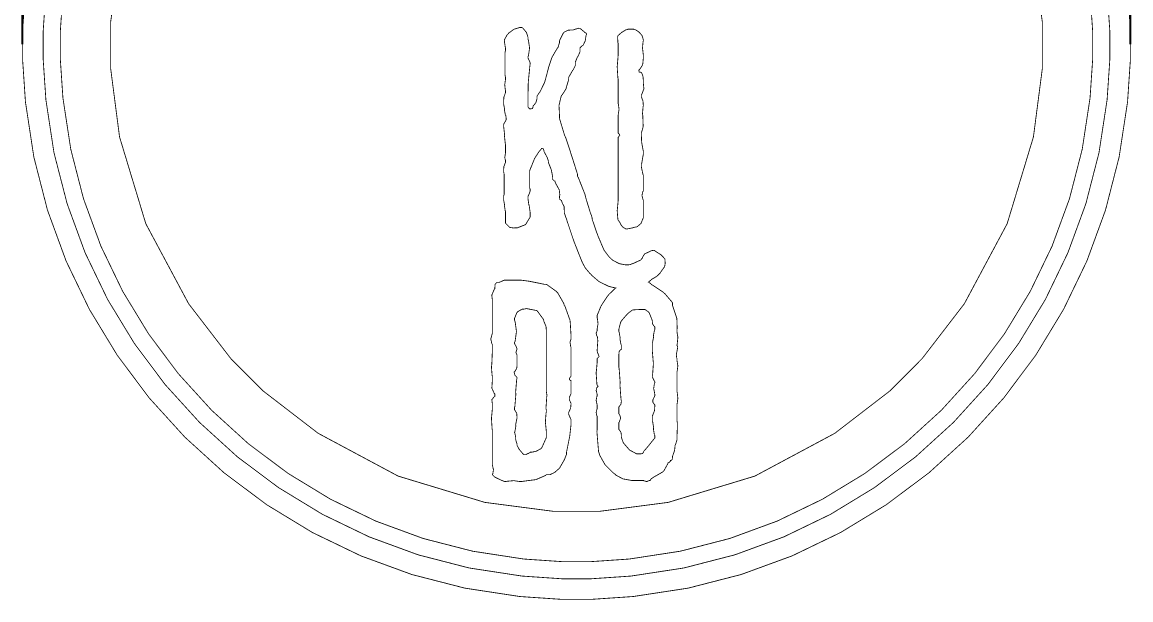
# Model space of a CAD drawing. Header units: millimetres. Extents: x -39 to 126, y -75 to 30.
# Drawn here: x 81.26 to 126.32, y -21.27 to 2.2 of the extents above; entities that cross this region are included whole.
import ezdxf

# ---------------------------------------------------------------- set-up
doc = ezdxf.new("R2010")
doc.units = ezdxf.units.MM
doc.styles.get("Standard").update_dxf_attribs({"font": 'arial.ttf'})
doc.dimstyles.new('ISO-25', dxfattribs={"dimtxt": 2.5, "dimasz": 2.5, "dimexe": 1.25, "dimexo": 0.625, "dimtad": 1, "dimtxsty": 'Standard', "dimcen": 2.5, "dimadec": 0, "dimazin": 0, "dimtfac": 1, "dimtmove": 0, "dimatfit": 3, "dimfxl": 1, "dimarcsym": 0})

# ---------------------------------------------------------------- blocks, each defined once
blk = doc.blocks.new('*D3')
at = {"color": 0, "lineweight": -2, "transparency": 16777216}
for p, q in [((81.28, 1.308), (81.28, 27.137)), ((126.298, 1.308), (126.298, 27.137)), ((83.78, 25.887), (123.798, 25.887))]:
    blk.add_line(p, q, dxfattribs=at)
at = {"color": 0, "transparency": 16777216}
for points in [[(83.78, 26.304), (83.78, 25.471), (81.28, 25.887)], [(123.798, 26.304), (123.798, 25.471), (126.298, 25.887)]]:
    blk.add_solid(points, dxfattribs=at)
at = {"layer": 'Defpoints', "color": 0, "transparency": 16777216}
for p in [(126.298, 25.887), (81.28, 0.683), (126.298, 0.683)]:
    blk.add_point(p, dxfattribs=at)
at = {"color": 0, "transparency": 16777216, "insert": (103.789, 28.015), "char_height": 2.5, "attachment_point": 5}
blk.add_mtext('45,02', dxfattribs=at)

msp = doc.modelspace()

# ---------------------------------------------------------------- linework, layer by layer
at = {"color": 0}
for points in [[(122.357, 4.98, 0.0334, 0.0334, 0), (122.721, 2.188, 0.0334, 0.0334, 0), (122.721, 1.258, 0.0334, 0.0334, 0), (122.721, 0.328, 0.0334, 0.0334, 0), (122.357, -2.464, 0.0334, 0.0334, 0), (121.289, -5.991, 0.0334, 0.0334, 0), (119.55, -9.24, 0.0334, 0.0334, 0), (117.833, -11.471, 0.0334, 0.0334, 0), (117.176, -12.129, 0.0334, 0.0334, 0), (116.518, -12.787, 0.0334, 0.0334, 0), (114.286, -14.504, 0.0334, 0.0334, 0), (111.038, -16.242, 0.0334, 0.0334, 0), (107.511, -17.311, 0.0334, 0.0334, 0), (104.719, -17.675, 0.0334, 0.0334, 0), (103.789, -17.675, 0.0334, 0.0334, 0), (102.859, -17.675, 0.0334, 0.0334, 0), (100.067, -17.311, 0.0334, 0.0334, 0), (96.54, -16.242, 0.0334, 0.0334, 0), (93.291, -14.504, 0.0334, 0.0334, 0), (91.059, -12.787, 0.0334, 0.0334, 0), (90.402, -12.129, 0.0334, 0.0334, 0), (89.744, -11.471, 0.0334, 0.0334, 0), (88.027, -9.24, 0.0334, 0.0334, 0), (86.288, -5.991, 0.0334, 0.0334, 0), (85.22, -2.464, 0.0334, 0.0334, 0), (84.857, 0.328, 0.0334, 0.0334, 0), (84.857, 1.258, 0.0334, 0.0334, 0), (84.857, 1.258, 0.0334, 0.0334, 0), (84.857, 2.188, 0.0334, 0.0334, 0), (85.22, 4.98, 0.0334, 0.0334, 0)], [(81.396, 3.559, 0.0334, 0.0334, 0), (81.28, 1.834, 0.0334, 0.0334, 0), (81.28, 1.258, 0.0334, 0.0334, 0), (81.28, 0.683, 0.0334, 0.0334, 0), (81.396, -1.043, 0.0334, 0.0334, 0), (81.737, -3.278, 0.0334, 0.0334, 0), (82.291, -5.436, 0.0334, 0.0334, 0), (83.048, -7.504, 0.0334, 0.0334, 0), (83.996, -9.471, 0.0334, 0.0334, 0), (85.123, -11.327, 0.0334, 0.0334, 0), (86.419, -13.06, 0.0334, 0.0334, 0), (87.872, -14.658, 0.0334, 0.0334, 0), (89.471, -16.112, 0.0334, 0.0334, 0), (91.203, -17.407, 0.0334, 0.0334, 0), (93.059, -18.535, 0.0334, 0.0334, 0), (95.027, -19.483, 0.0334, 0.0334, 0), (97.095, -20.24, 0.0334, 0.0334, 0), (99.252, -20.794, 0.0334, 0.0334, 0), (101.488, -21.135, 0.0334, 0.0334, 0), (103.214, -21.252, 0.0334, 0.0334, 0), (103.789, -21.252, 0.0334, 0.0334, 0), (104.364, -21.252, 0.0334, 0.0334, 0), (106.09, -21.135, 0.0334, 0.0334, 0), (108.326, -20.794, 0.0334, 0.0334, 0), (110.482, -20.24, 0.0334, 0.0334, 0), (112.551, -19.483, 0.0334, 0.0334, 0), (114.519, -18.535, 0.0334, 0.0334, 0), (116.374, -17.407, 0.0334, 0.0334, 0), (118.107, -16.112, 0.0334, 0.0334, 0), (119.706, -14.658, 0.0334, 0.0334, 0), (121.158, -13.06, 0.0334, 0.0334, 0), (122.454, -11.327, 0.0334, 0.0334, 0), (123.581, -9.471, 0.0334, 0.0334, 0), (124.529, -7.504, 0.0334, 0.0334, 0), (125.286, -5.436, 0.0334, 0.0334, 0), (125.84, -3.278, 0.0334, 0.0334, 0), (126.182, -1.043, 0.0334, 0.0334, 0), (126.298, 0.683, 0.0334, 0.0334, 0), (126.298, 1.258, 0.0334, 0.0334, 0), (126.298, 1.258, 0.0334, 0.0334, 0), (126.298, 1.834, 0.0334, 0.0334, 0), (126.182, 3.559, 0.0334, 0.0334, 0)], [(125.351, 3.471, 0.0334, 0.0334, 0), (125.464, 1.811, 0.0334, 0.0334, 0), (125.464, 1.258, 0.0334, 0.0334, 0), (125.464, 0.705, 0.0334, 0.0334, 0), (125.351, -0.955, 0.0334, 0.0334, 0), (125.022, -3.104, 0.0334, 0.0334, 0), (124.487, -5.18, 0.0334, 0.0334, 0), (123.757, -7.171, 0.0334, 0.0334, 0), (122.844, -9.065, 0.0334, 0.0334, 0), (121.757, -10.852, 0.0334, 0.0334, 0), (120.508, -12.521, 0.0334, 0.0334, 0), (119.108, -14.061, 0.0334, 0.0334, 0), (117.568, -15.461, 0.0334, 0.0334, 0), (115.898, -16.709, 0.0334, 0.0334, 0), (114.111, -17.796, 0.0334, 0.0334, 0), (112.218, -18.71, 0.0334, 0.0334, 0), (110.227, -19.44, 0.0334, 0.0334, 0), (108.152, -19.975, 0.0334, 0.0334, 0), (106.002, -20.304, 0.0334, 0.0334, 0), (104.342, -20.417, 0.0334, 0.0334, 0), (103.789, -20.417, 0.0334, 0.0334, 0), (103.789, -20.417, 0.0334, 0.0334, 0), (103.235, -20.417, 0.0334, 0.0334, 0), (101.576, -20.304, 0.0334, 0.0334, 0), (99.426, -19.975, 0.0334, 0.0334, 0), (97.351, -19.44, 0.0334, 0.0334, 0), (95.36, -18.71, 0.0334, 0.0334, 0), (93.466, -17.796, 0.0334, 0.0334, 0), (91.679, -16.709, 0.0334, 0.0334, 0), (90.01, -15.461, 0.0334, 0.0334, 0), (88.47, -14.061, 0.0334, 0.0334, 0), (87.07, -12.521, 0.0334, 0.0334, 0), (85.821, -10.852, 0.0334, 0.0334, 0), (84.734, -9.065, 0.0334, 0.0334, 0), (83.821, -7.171, 0.0334, 0.0334, 0), (83.091, -5.18, 0.0334, 0.0334, 0), (82.555, -3.104, 0.0334, 0.0334, 0), (82.227, -0.955, 0.0334, 0.0334, 0), (82.115, 0.705, 0.0334, 0.0334, 0), (82.115, 1.258, 0.0334, 0.0334, 0), (82.115, 1.811, 0.0334, 0.0334, 0), (82.227, 3.471, 0.0334, 0.0334, 0)], [(82.919, 3.4, 0.0334, 0.0334, 0), (82.811, 1.793, 0.0334, 0.0334, 0), (82.811, 1.258, 0.0334, 0.0334, 0), (82.811, 1.258, 0.0334, 0.0334, 0), (82.811, 0.723, 0.0334, 0.0334, 0), (82.919, -0.883, 0.0334, 0.0334, 0), (83.238, -2.965, 0.0334, 0.0334, 0), (83.755, -4.974, 0.0334, 0.0334, 0), (84.462, -6.9, 0.0334, 0.0334, 0), (85.346, -8.733, 0.0334, 0.0334, 0), (86.398, -10.463, 0.0334, 0.0334, 0), (87.607, -12.079, 0.0334, 0.0334, 0), (88.962, -13.569, 0.0334, 0.0334, 0), (90.452, -14.924, 0.0334, 0.0334, 0), (92.068, -16.133, 0.0334, 0.0334, 0), (93.797, -17.184, 0.0334, 0.0334, 0), (95.631, -18.069, 0.0334, 0.0334, 0), (97.557, -18.776, 0.0334, 0.0334, 0), (99.566, -19.293, 0.0334, 0.0334, 0), (101.647, -19.612, 0.0334, 0.0334, 0), (103.254, -19.721, 0.0334, 0.0334, 0), (103.789, -19.721, 0.0334, 0.0334, 0), (104.324, -19.721, 0.0334, 0.0334, 0), (105.931, -19.612, 0.0334, 0.0334, 0), (108.011, -19.293, 0.0334, 0.0334, 0), (110.02, -18.776, 0.0334, 0.0334, 0), (111.947, -18.069, 0.0334, 0.0334, 0), (113.78, -17.184, 0.0334, 0.0334, 0), (115.51, -16.133, 0.0334, 0.0334, 0), (117.125, -14.924, 0.0334, 0.0334, 0), (118.615, -13.569, 0.0334, 0.0334, 0), (119.97, -12.079, 0.0334, 0.0334, 0), (121.179, -10.463, 0.0334, 0.0334, 0), (122.231, -8.733, 0.0334, 0.0334, 0), (123.115, -6.9, 0.0334, 0.0334, 0), (123.822, -4.974, 0.0334, 0.0334, 0), (124.34, -2.965, 0.0334, 0.0334, 0), (124.658, -0.883, 0.0334, 0.0334, 0), (124.767, 0.723, 0.0334, 0.0334, 0), (124.767, 1.258, 0.0334, 0.0334, 0), (124.767, 1.793, 0.0334, 0.0334, 0), (124.658, 3.4, 0.0334, 0.0334, 0)]]:
    msp.add_lwpolyline(points, format="xyseb", dxfattribs=at)
for points in [[(107.87, -10.292, 0.0334, 0.0334, 0), (107.87, -10.363, 0.0334, 0.0334, 0), (107.898, -10.549, 0.0334, 0.0334, 0), (107.904, -10.574, 0.0334, 0.0334, 0), (107.909, -10.598, 0.0334, 0.0334, 0), (107.881, -10.888, 0.0334, 0.0334, 0), (107.87, -10.922, 0.0334, 0.0334, 0), (107.875, -10.928, 0.0334, 0.0334, 0), (107.899, -11.008, 0.0334, 0.0334, 0), (107.898, -11.018, 0.0334, 0.0334, 0), (107.896, -11.042, 0.0334, 0.0334, 0), (107.851, -11.285, 0.0334, 0.0334, 0), (107.848, -11.31, 0.0334, 0.0334, 0), (107.845, -11.324, 0.0334, 0.0334, 0), (107.864, -11.45, 0.0334, 0.0334, 0), (107.87, -11.462, 0.0334, 0.0334, 0), (107.87, -11.529, 0.0334, 0.0334, 0), (107.898, -11.709, 0.0334, 0.0334, 0), (107.904, -11.732, 0.0334, 0.0334, 0), (107.909, -11.754, 0.0334, 0.0334, 0), (107.881, -11.979, 0.0334, 0.0334, 0), (107.87, -12.001, 0.0334, 0.0334, 0), (107.87, -12.811, 0.0334, 0.0334, 0), (107.881, -12.833, 0.0334, 0.0334, 0), (107.909, -13.096, 0.0334, 0.0334, 0), (107.904, -13.126, 0.0334, 0.0334, 0), (107.898, -13.156, 0.0334, 0.0334, 0), (107.87, -13.369, 0.0334, 0.0334, 0), (107.87, -13.441, 0.0334, 0.0334, 0), (107.87, -14.003, 0.0334, 0.0334, 0), (107.874, -14.003, 0.0334, 0.0334, 0), (107.888, -14.096, 0.0334, 0.0334, 0), (107.885, -14.313, 0.0334, 0.0334, 0), (107.876, -14.551, 0.0334, 0.0334, 0), (107.87, -14.671, 0.0334, 0.0334, 0), (107.87, -14.711, 0.0334, 0.0334, 0), (107.87, -14.781, 0.0334, 0.0334, 0), (107.81, -14.969, 0.0334, 0.0334, 0), (107.791, -14.992, 0.0334, 0.0334, 0), (107.791, -15.037, 0.0334, 0.0334, 0), (107.781, -15.151, 0.0334, 0.0334, 0), (107.78, -15.172, 0.0334, 0.0334, 0), (107.777, -15.192, 0.0334, 0.0334, 0), (107.703, -15.408, 0.0334, 0.0334, 0), (107.69, -15.43, 0.0334, 0.0334, 0), (107.69, -15.463, 0.0334, 0.0334, 0), (107.681, -15.551, 0.0334, 0.0334, 0), (107.679, -15.56, 0.0334, 0.0334, 0), (107.677, -15.568, 0.0334, 0.0334, 0), (107.627, -15.61, 0.0334, 0.0334, 0), (107.611, -15.61, 0.0334, 0.0334, 0), (107.611, -15.633, 0.0334, 0.0334, 0), (107.535, -15.7, 0.0334, 0.0334, 0), (107.51, -15.7, 0.0334, 0.0334, 0), (107.501, -15.738, 0.0334, 0.0334, 0), (107.337, -16.033, 0.0334, 0.0334, 0), (107.314, -16.055, 0.0334, 0.0334, 0), (107.29, -16.075, 0.0334, 0.0334, 0), (107.004, -16.24, 0.0334, 0.0334, 0), (106.971, -16.251, 0.0334, 0.0334, 0), (106.957, -16.263, 0.0334, 0.0334, 0), (106.849, -16.338, 0.0334, 0.0334, 0), (106.841, -16.341, 0.0334, 0.0334, 0), (106.832, -16.345, 0.0334, 0.0334, 0), (106.791, -16.401, 0.0334, 0.0334, 0), (106.791, -16.42, 0.0334, 0.0334, 0), (106.757, -16.42, 0.0334, 0.0334, 0), (106.667, -16.452, 0.0334, 0.0334, 0), (106.656, -16.459, 0.0334, 0.0334, 0), (106.644, -16.466, 0.0334, 0.0334, 0), (106.532, -16.433, 0.0334, 0.0334, 0), (106.521, -16.42, 0.0334, 0.0334, 0), (106.15, -16.42, 0.0334, 0.0334, 0), (106.03, -16.42, 0.0334, 0.0334, 0), (105.674, -16.355, 0.0334, 0.0334, 0), (105.393, -16.204, 0.0334, 0.0334, 0), (105.351, -16.161, 0.0334, 0.0334, 0), (105.271, -16.103, 0.0334, 0.0334, 0), (104.949, -15.777, 0.0334, 0.0334, 0), (104.737, -15.405, 0.0334, 0.0334, 0), (104.711, -15.324, 0.0334, 0.0334, 0), (104.685, -15.242, 0.0334, 0.0334, 0), (104.618, -14.432, 0.0334, 0.0334, 0), (104.632, -14.351, 0.0334, 0.0334, 0), (104.632, -13.812, 0.0334, 0.0334, 0), (104.618, -13.8, 0.0334, 0.0334, 0), (104.586, -13.65, 0.0334, 0.0334, 0), (104.593, -13.632, 0.0334, 0.0334, 0), (104.599, -13.613, 0.0334, 0.0334, 0), (104.632, -13.484, 0.0334, 0.0334, 0), (104.632, -13.441, 0.0334, 0.0334, 0), (104.632, -13.377, 0.0334, 0.0334, 0), (104.599, -13.207, 0.0334, 0.0334, 0), (104.593, -13.187, 0.0334, 0.0334, 0), (104.586, -13.167, 0.0334, 0.0334, 0), (104.618, -13.004, 0.0334, 0.0334, 0), (104.632, -12.991, 0.0334, 0.0334, 0), (104.632, -12.938, 0.0334, 0.0334, 0), (104.599, -12.795, 0.0334, 0.0334, 0), (104.593, -12.783, 0.0334, 0.0334, 0), (104.586, -12.771, 0.0334, 0.0334, 0), (104.618, -12.644, 0.0334, 0.0334, 0), (104.632, -12.631, 0.0334, 0.0334, 0), (104.64, -12.631, 0.0334, 0.0334, 0), (104.666, -12.6, 0.0334, 0.0334, 0), (104.638, -12.558, 0.0334, 0.0334, 0), (104.632, -12.553, 0.0334, 0.0334, 0), (104.618, -12.504, 0.0334, 0.0334, 0), (104.586, -12.04, 0.0334, 0.0334, 0), (104.593, -11.996, 0.0334, 0.0334, 0), (104.599, -11.952, 0.0334, 0.0334, 0), (104.632, -11.584, 0.0334, 0.0334, 0), (104.632, -11.462, 0.0334, 0.0334, 0), (104.711, -11.383, 0.0334, 0.0334, 0), (104.7, -11.367, 0.0334, 0.0334, 0), (104.634, -11.193, 0.0334, 0.0334, 0), (104.632, -11.175, 0.0334, 0.0334, 0), (104.628, -11.14, 0.0334, 0.0334, 0), (104.651, -10.8, 0.0334, 0.0334, 0), (104.655, -10.765, 0.0334, 0.0334, 0), (104.656, -10.748, 0.0334, 0.0334, 0), (104.638, -10.579, 0.0334, 0.0334, 0), (104.632, -10.562, 0.0334, 0.0334, 0), (104.61, -10.543, 0.0334, 0.0334, 0), (104.588, -10.433, 0.0334, 0.0334, 0), (104.632, -10.327, 0.0334, 0.0334, 0), (104.632, -10.292, 0.0334, 0.0334, 0), (104.632, -10.24, 0.0334, 0.0334, 0), (104.655, -10.104, 0.0334, 0.0334, 0), (104.66, -10.084, 0.0334, 0.0334, 0), (104.664, -10.064, 0.0334, 0.0334, 0), (104.641, -9.854, 0.0334, 0.0334, 0), (104.632, -9.832, 0.0334, 0.0334, 0), (104.632, -9.706, 0.0334, 0.0334, 0), (104.786, -9.331, 0.0334, 0.0334, 0), (105.038, -8.949, 0.0334, 0.0334, 0), (105.087, -8.887, 0.0334, 0.0334, 0), (105.109, -8.86, 0.0334, 0.0334, 0), (105.357, -8.621, 0.0334, 0.0334, 0), (105.385, -8.6, 0.0334, 0.0334, 0), (105.366, -8.597, 0.0334, 0.0334, 0), (105.183, -8.555, 0.0334, 0.0334, 0), (105.166, -8.55, 0.0334, 0.0334, 0), (105.081, -8.525, 0.0334, 0.0334, 0), (104.71, -8.345, 0.0334, 0.0334, 0), (104.406, -8.085, 0.0334, 0.0334, 0), (104.356, -8.022, 0.0334, 0.0334, 0), (104.335, -8.009, 0.0334, 0.0334, 0), (104.169, -7.817, 0.0334, 0.0334, 0), (104.155, -7.797, 0.0334, 0.0334, 0), (104.145, -7.783, 0.0334, 0.0334, 0), (104.042, -7.596, 0.0334, 0.0334, 0), (104.031, -7.572, 0.0334, 0.0334, 0), (103.998, -7.501, 0.0334, 0.0334, 0), (103.709, -6.768, 0.0334, 0.0334, 0), (103.682, -6.696, 0.0334, 0.0334, 0), (103.655, -6.621, 0.0334, 0.0334, 0), (103.401, -5.861, 0.0334, 0.0334, 0), (103.379, -5.784, 0.0334, 0.0334, 0), (103.368, -5.763, 0.0334, 0.0334, 0), (103.302, -5.576, 0.0334, 0.0334, 0), (103.3, -5.56, 0.0334, 0.0334, 0), (103.297, -5.543, 0.0334, 0.0334, 0), (103.289, -5.387, 0.0334, 0.0334, 0), (103.289, -5.335, 0.0334, 0.0334, 0), (103.289, -5.302, 0.0334, 0.0334, 0), (103.247, -5.217, 0.0334, 0.0334, 0), (103.239, -5.205, 0.0334, 0.0334, 0), (103.23, -5.193, 0.0334, 0.0334, 0), (103.188, -5.079, 0.0334, 0.0334, 0), (103.188, -5.042, 0.0334, 0.0334, 0), (103.168, -5.042, 0.0334, 0.0334, 0), (103.11, -5, 0.0334, 0.0334, 0), (103.109, -4.992, 0.0334, 0.0334, 0), (103.106, -4.983, 0.0334, 0.0334, 0), (103.097, -4.901, 0.0334, 0.0334, 0), (103.097, -4.874, 0.0334, 0.0334, 0), (103.113, -4.824, 0.0334, 0.0334, 0), (103.087, -4.612, 0.0334, 0.0334, 0), (102.981, -4.419, 0.0334, 0.0334, 0), (102.957, -4.379, 0.0334, 0.0334, 0), (102.95, -4.368, 0.0334, 0.0334, 0), (102.918, -4.283, 0.0334, 0.0334, 0), (102.918, -4.256, 0.0334, 0.0334, 0), (102.892, -4.256, 0.0334, 0.0334, 0), (102.817, -4.188, 0.0334, 0.0334, 0), (102.817, -4.166, 0.0334, 0.0334, 0), (102.817, -4.071, 0.0334, 0.0334, 0), (102.769, -3.814, 0.0334, 0.0334, 0), (102.76, -3.789, 0.0334, 0.0334, 0), (102.751, -3.763, 0.0334, 0.0334, 0), (102.656, -3.524, 0.0334, 0.0334, 0), (102.648, -3.503, 0.0334, 0.0334, 0), (102.648, -3.448, 0.0334, 0.0334, 0), (102.601, -3.299, 0.0334, 0.0334, 0), (102.592, -3.283, 0.0334, 0.0334, 0), (102.582, -3.267, 0.0334, 0.0334, 0), (102.479, -3.075, 0.0334, 0.0334, 0), (102.468, -3.053, 0.0334, 0.0334, 0), (102.468, -3.021, 0.0334, 0.0334, 0), (102.426, -2.929, 0.0334, 0.0334, 0), (102.412, -2.929, 0.0334, 0.0334, 0), (102.378, -2.929, 0.0334, 0.0334, 0), (102.29, -3.032, 0.0334, 0.0334, 0), (102.277, -3.053, 0.0334, 0.0334, 0), (102.255, -3.075, 0.0334, 0.0334, 0), (102.081, -3.346, 0.0334, 0.0334, 0), (102.069, -3.378, 0.0334, 0.0334, 0), (102.056, -3.41, 0.0334, 0.0334, 0), (101.921, -3.747, 0.0334, 0.0334, 0), (101.906, -3.783, 0.0334, 0.0334, 0), (101.884, -3.853, 0.0334, 0.0334, 0), (101.884, -4.527, 0.0334, 0.0334, 0), (101.906, -4.593, 0.0334, 0.0334, 0), (101.906, -4.663, 0.0334, 0.0334, 0), (101.837, -4.852, 0.0334, 0.0334, 0), (101.816, -4.874, 0.0334, 0.0334, 0), (101.816, -4.967, 0.0334, 0.0334, 0), (101.853, -5.218, 0.0334, 0.0334, 0), (101.861, -5.245, 0.0334, 0.0334, 0), (101.868, -5.27, 0.0334, 0.0334, 0), (101.906, -5.529, 0.0334, 0.0334, 0), (101.906, -5.616, 0.0334, 0.0334, 0), (101.906, -5.718, 0.0334, 0.0334, 0), (101.719, -6.025, 0.0334, 0.0334, 0), (101.387, -6.156, 0.0334, 0.0334, 0), (101.276, -6.156, 0.0334, 0.0334, 0), (101.255, -6.165, 0.0334, 0.0334, 0), (101.077, -6.141, 0.0334, 0.0334, 0), (101.063, -6.128, 0.0334, 0.0334, 0), (101.048, -6.113, 0.0334, 0.0334, 0), (100.917, -5.977, 0.0334, 0.0334, 0), (100.905, -5.964, 0.0334, 0.0334, 0), (100.905, -5.503, 0.0334, 0.0334, 0), (100.896, -5.483, 0.0334, 0.0334, 0), (100.863, -5.276, 0.0334, 0.0334, 0), (100.866, -5.256, 0.0334, 0.0334, 0), (100.868, -5.235, 0.0334, 0.0334, 0), (100.835, -5.057, 0.0334, 0.0334, 0), (100.826, -5.042, 0.0334, 0.0334, 0), (100.826, -4.874, 0.0334, 0.0334, 0), (100.847, -4.802, 0.0334, 0.0334, 0), (100.847, -3.968, 0.0334, 0.0334, 0), (100.826, -3.873, 0.0334, 0.0334, 0), (100.826, -3.826, 0.0334, 0.0334, 0), (100.835, -3.707, 0.0334, 0.0334, 0), (100.838, -3.687, 0.0334, 0.0334, 0), (100.839, -3.667, 0.0334, 0.0334, 0), (100.896, -3.513, 0.0334, 0.0334, 0), (100.905, -3.503, 0.0334, 0.0334, 0), (100.905, -3.412, 0.0334, 0.0334, 0), (100.896, -3.403, 0.0334, 0.0334, 0), (100.872, -3.286, 0.0334, 0.0334, 0), (100.877, -3.272, 0.0334, 0.0334, 0), (100.881, -3.257, 0.0334, 0.0334, 0), (100.905, -3.103, 0.0334, 0.0334, 0), (100.905, -3.053, 0.0334, 0.0334, 0), (100.905, -2.783, 0.0334, 0.0334, 0), (100.896, -2.747, 0.0334, 0.0334, 0), (100.863, -2.437, 0.0334, 0.0334, 0), (100.866, -2.412, 0.0334, 0.0334, 0), (100.868, -2.385, 0.0334, 0.0334, 0), (100.835, -2.086, 0.0334, 0.0334, 0), (100.826, -2.052, 0.0334, 0.0334, 0), (100.826, -1.951, 0.0334, 0.0334, 0), (100.835, -1.94, 0.0334, 0.0334, 0), (100.92, -1.79, 0.0334, 0.0334, 0), (100.928, -1.771, 0.0334, 0.0334, 0), (100.935, -1.752, 0.0334, 0.0334, 0), (100.917, -1.593, 0.0334, 0.0334, 0), (100.905, -1.58, 0.0334, 0.0334, 0), (100.896, -1.559, 0.0334, 0.0334, 0), (100.863, -1.381, 0.0334, 0.0334, 0), (100.866, -1.366, 0.0334, 0.0334, 0), (100.868, -1.351, 0.0334, 0.0334, 0), (100.835, -1.163, 0.0334, 0.0334, 0), (100.826, -1.141, 0.0334, 0.0334, 0), (100.826, -1.074, 0.0334, 0.0334, 0), (100.835, -0.892, 0.0334, 0.0334, 0), (100.838, -0.871, 0.0334, 0.0334, 0), (100.839, -0.85, 0.0334, 0.0334, 0), (100.896, -0.682, 0.0334, 0.0334, 0), (100.905, -0.669, 0.0334, 0.0334, 0), (100.905, -0.579, 0.0334, 0.0334, 0), (100.896, -0.558, 0.0334, 0.0334, 0), (100.872, -0.338, 0.0334, 0.0334, 0), (100.877, -0.315, 0.0334, 0.0334, 0), (100.881, -0.291, 0.0334, 0.0334, 0), (100.905, -0.111, 0.0334, 0.0334, 0), (100.905, -0.051, 0.0334, 0.0334, 0), (100.885, 0.045, 0.0334, 0.0334, 0), (100.885, 0.972, 0.0334, 0.0334, 0), (100.905, 1.062, 0.0334, 0.0334, 0), (100.905, 1.152, 0.0334, 0.0334, 0), (100.896, 1.173, 0.0334, 0.0334, 0), (100.858, 1.426, 0.0334, 0.0334, 0), (100.86, 1.455, 0.0334, 0.0334, 0), (100.862, 1.486, 0.0334, 0.0334, 0), (100.974, 1.692, 0.0334, 0.0334, 0), (100.995, 1.703, 0.0334, 0.0334, 0), (101.025, 1.748, 0.0334, 0.0334, 0), (101.247, 1.912, 0.0334, 0.0334, 0), (101.488, 1.984, 0.0334, 0.0334, 0), (101.568, 1.984, 0.0334, 0.0334, 0), (101.608, 1.959, 0.0334, 0.0334, 0), (101.752, 1.786, 0.0334, 0.0334, 0), (101.816, 1.589, 0.0334, 0.0334, 0), (101.816, 1.523, 0.0334, 0.0334, 0), (101.837, 1.451, 0.0334, 0.0334, 0), (101.882, 1.152, 0.0334, 0.0334, 0), (101.839, 0.853, 0.0334, 0.0334, 0), (101.816, 0.781, 0.0334, 0.0334, 0), (101.816, 0.751, 0.0334, 0.0334, 0), (101.853, 0.668, 0.0334, 0.0334, 0), (101.861, 0.657, 0.0334, 0.0334, 0), (101.868, 0.647, 0.0334, 0.0334, 0), (101.906, 0.537, 0.0334, 0.0334, 0), (101.906, 0.5, 0.0334, 0.0334, 0), (101.895, 0.43, 0.0334, 0.0334, 0), (101.829, -0.248, 0.0334, 0.0334, 0), (101.827, -0.315, 0.0334, 0.0334, 0), (101.825, -0.39, 0.0334, 0.0334, 0), (101.816, -1.012, 0.0334, 0.0334, 0), (101.816, -1.22, 0.0334, 0.0334, 0), (101.816, -1.245, 0.0334, 0.0334, 0), (101.884, -1.321, 0.0334, 0.0334, 0), (101.906, -1.321, 0.0334, 0.0334, 0), (101.931, -1.321, 0.0334, 0.0334, 0), (102.005, -1.312, 0.0334, 0.0334, 0), (102.007, -1.31, 0.0334, 0.0334, 0), (102.009, -1.307, 0.0334, 0.0334, 0), (102.018, -1.241, 0.0334, 0.0334, 0), (102.018, -1.22, 0.0334, 0.0334, 0), (102.027, -1.21, 0.0334, 0.0334, 0), (102.121, -1.093, 0.0334, 0.0334, 0), (102.131, -1.079, 0.0334, 0.0334, 0), (102.139, -1.065, 0.0334, 0.0334, 0), (102.187, -0.903, 0.0334, 0.0334, 0), (102.187, -0.849, 0.0334, 0.0334, 0), (102.187, -0.804, 0.0334, 0.0334, 0), (102.267, -0.681, 0.0334, 0.0334, 0), (102.277, -0.669, 0.0334, 0.0334, 0), (102.302, -0.637, 0.0334, 0.0334, 0), (102.488, -0.262, 0.0334, 0.0334, 0), (102.502, -0.22, 0.0334, 0.0334, 0), (102.514, -0.176, 0.0334, 0.0334, 0), (102.636, 0.283, 0.0334, 0.0334, 0), (102.648, 0.331, 0.0334, 0.0334, 0), (102.656, 0.368, 0.0334, 0.0334, 0), (102.769, 0.709, 0.0334, 0.0334, 0), (102.783, 0.742, 0.0334, 0.0334, 0), (102.796, 0.775, 0.0334, 0.0334, 0), (102.993, 1.117, 0.0334, 0.0334, 0), (103.019, 1.152, 0.0334, 0.0334, 0), (103.039, 1.172, 0.0334, 0.0334, 0), (103.097, 1.368, 0.0334, 0.0334, 0), (103.097, 1.433, 0.0334, 0.0334, 0), (103.109, 1.467, 0.0334, 0.0334, 0), (103.244, 1.739, 0.0334, 0.0334, 0), (103.26, 1.759, 0.0334, 0.0334, 0), (103.285, 1.792, 0.0334, 0.0334, 0), (103.443, 1.871, 0.0334, 0.0334, 0), (103.605, 1.883, 0.0334, 0.0334, 0), (103.66, 1.883, 0.0334, 0.0334, 0), (103.68, 1.897, 0.0334, 0.0334, 0), (103.886, 1.953, 0.0334, 0.0334, 0), (103.907, 1.951, 0.0334, 0.0334, 0), (103.927, 1.949, 0.0334, 0.0334, 0), (104.105, 1.808, 0.0334, 0.0334, 0), (104.121, 1.781, 0.0334, 0.0334, 0), (104.137, 1.781, 0.0334, 0.0334, 0), (104.184, 1.745, 0.0334, 0.0334, 0), (104.188, 1.737, 0.0334, 0.0334, 0), (104.189, 1.734, 0.0334, 0.0334, 0), (104.199, 1.711, 0.0334, 0.0334, 0), (104.199, 1.703, 0.0334, 0.0334, 0), (104.178, 1.663, 0.0334, 0.0334, 0), (104.144, 1.442, 0.0334, 0.0334, 0), (104.056, 1.255, 0.0334, 0.0334, 0), (104.008, 1.23, 0.0334, 0.0334, 0), (103.93, 1.152, 0.0334, 0.0334, 0), (103.93, 1.062, 0.0334, 0.0334, 0), (103.93, 0.993, 0.0334, 0.0334, 0), (103.849, 0.809, 0.0334, 0.0334, 0), (103.834, 0.787, 0.0334, 0.0334, 0), (103.818, 0.766, 0.0334, 0.0334, 0), (103.739, 0.567, 0.0334, 0.0334, 0), (103.739, 0.5, 0.0334, 0.0334, 0), (103.739, 0.435, 0.0334, 0.0334, 0), (103.654, 0.264, 0.0334, 0.0334, 0), (103.637, 0.242, 0.0334, 0.0334, 0), (103.62, 0.219, 0.0334, 0.0334, 0), (103.48, -0.024, 0.0334, 0.0334, 0), (103.468, -0.051, 0.0334, 0.0334, 0), (103.468, -0.141, 0.0334, 0.0334, 0), (103.457, -0.176, 0.0334, 0.0334, 0), (103.373, -0.466, 0.0334, 0.0334, 0), (103.368, -0.489, 0.0334, 0.0334, 0), (103.362, -0.512, 0.0334, 0.0334, 0), (103.212, -0.746, 0.0334, 0.0334, 0), (103.188, -0.771, 0.0334, 0.0334, 0), (103.167, -0.804, 0.0334, 0.0334, 0), (103.077, -1.187, 0.0334, 0.0334, 0), (103.08, -1.231, 0.0334, 0.0334, 0), (103.083, -1.274, 0.0334, 0.0334, 0), (103.097, -1.579, 0.0334, 0.0334, 0), (103.097, -1.681, 0.0334, 0.0334, 0), (103.109, -1.748, 0.0334, 0.0334, 0), (103.301, -2.385, 0.0334, 0.0334, 0), (103.328, -2.445, 0.0334, 0.0334, 0), (103.355, -2.505, 0.0334, 0.0334, 0), (103.547, -3.077, 0.0334, 0.0334, 0), (103.559, -3.132, 0.0334, 0.0334, 0), (103.584, -3.201, 0.0334, 0.0334, 0), (103.806, -3.903, 0.0334, 0.0334, 0), (103.828, -3.974, 0.0334, 0.0334, 0), (103.828, -4.054, 0.0334, 0.0334, 0), (103.865, -4.12, 0.0334, 0.0334, 0), (104.133, -4.795, 0.0334, 0.0334, 0), (104.149, -4.862, 0.0334, 0.0334, 0), (104.164, -4.929, 0.0334, 0.0334, 0), (104.356, -5.558, 0.0334, 0.0334, 0), (104.379, -5.616, 0.0334, 0.0334, 0), (104.388, -5.631, 0.0334, 0.0334, 0), (104.424, -5.754, 0.0334, 0.0334, 0), (104.424, -5.795, 0.0334, 0.0334, 0), (104.438, -5.842, 0.0334, 0.0334, 0), (104.607, -6.339, 0.0334, 0.0334, 0), (104.627, -6.391, 0.0334, 0.0334, 0), (104.645, -6.444, 0.0334, 0.0334, 0), (104.87, -6.978, 0.0334, 0.0334, 0), (104.897, -7.033, 0.0334, 0.0334, 0), (104.897, -7.044, 0.0334, 0.0334, 0), (104.917, -7.075, 0.0334, 0.0334, 0), (105.099, -7.319, 0.0334, 0.0334, 0), (105.115, -7.336, 0.0334, 0.0334, 0), (105.131, -7.353, 0.0334, 0.0334, 0), (105.23, -7.446, 0.0334, 0.0334, 0), (105.234, -7.449, 0.0334, 0.0334, 0), (105.284, -7.487, 0.0334, 0.0334, 0), (105.535, -7.614, 0.0334, 0.0334, 0), (105.789, -7.662, 0.0334, 0.0334, 0), (105.875, -7.662, 0.0334, 0.0334, 0), (105.894, -7.662, 0.0334, 0.0334, 0), (105.938, -7.651, 0.0334, 0.0334, 0), (105.953, -7.651, 0.0334, 0.0334, 0), (105.968, -7.649, 0.0334, 0.0334, 0), (106.164, -7.574, 0.0334, 0.0334, 0), (106.189, -7.561, 0.0334, 0.0334, 0), (106.214, -7.547, 0.0334, 0.0334, 0), (106.382, -7.473, 0.0334, 0.0334, 0), (106.392, -7.471, 0.0334, 0.0334, 0), (106.459, -7.392, 0.0334, 0.0334, 0), (106.462, -7.367, 0.0334, 0.0334, 0), (106.561, -7.213, 0.0334, 0.0334, 0), (106.577, -7.207, 0.0334, 0.0334, 0), (106.593, -7.199, 0.0334, 0.0334, 0), (106.785, -7.111, 0.0334, 0.0334, 0), (106.808, -7.1, 0.0334, 0.0334, 0), (106.819, -7.087, 0.0334, 0.0334, 0), (106.938, -7.069, 0.0334, 0.0334, 0), (106.954, -7.077, 0.0334, 0.0334, 0), (106.973, -7.091, 0.0334, 0.0334, 0), (107.169, -7.219, 0.0334, 0.0334, 0), (107.19, -7.229, 0.0334, 0.0334, 0), (107.21, -7.239, 0.0334, 0.0334, 0), (107.369, -7.404, 0.0334, 0.0334, 0), (107.38, -7.426, 0.0334, 0.0334, 0), (107.383, -7.447, 0.0334, 0.0334, 0), (107.393, -7.594, 0.0334, 0.0334, 0), (107.372, -7.734, 0.0334, 0.0334, 0), (107.359, -7.752, 0.0334, 0.0334, 0), (107.344, -7.769, 0.0334, 0.0334, 0), (107.209, -7.956, 0.0334, 0.0334, 0), (107.201, -7.977, 0.0334, 0.0334, 0), (107.06, -8.117, 0.0334, 0.0334, 0), (107.046, -8.131, 0.0334, 0.0334, 0), (106.892, -8.221, 0.0334, 0.0334, 0), (106.875, -8.225, 0.0334, 0.0334, 0), (106.863, -8.237, 0.0334, 0.0334, 0), (106.727, -8.35, 0.0334, 0.0334, 0), (106.713, -8.359, 0.0334, 0.0334, 0), (106.726, -8.366, 0.0334, 0.0334, 0), (106.856, -8.469, 0.0334, 0.0334, 0), (106.869, -8.483, 0.0334, 0.0334, 0), (106.916, -8.505, 0.0334, 0.0334, 0), (107.318, -8.776, 0.0334, 0.0334, 0), (107.352, -8.808, 0.0334, 0.0334, 0), (107.386, -8.84, 0.0334, 0.0334, 0), (107.668, -9.168, 0.0334, 0.0334, 0), (107.69, -9.202, 0.0334, 0.0334, 0), (107.69, -9.304, 0.0334, 0.0334, 0), (107.703, -9.346, 0.0334, 0.0334, 0), (107.839, -9.754, 0.0334, 0.0334, 0), (107.853, -9.792, 0.0334, 0.0334, 0), (107.867, -9.83, 0.0334, 0.0334, 0), (107.881, -10.247, 0.0334, 0.0334, 0), (107.87, -10.292, 0.0334, 0.0334, 0)], [(105.481, -4.391, 0.0334, 0.0334, 0), (105.481, -2.479, 0.0334, 0.0334, 0), (105.501, -2.459, 0.0334, 0.0334, 0), (105.547, -2.389, 0.0334, 0.0334, 0), (105.5, -2.319, 0.0334, 0.0334, 0), (105.481, -2.3, 0.0334, 0.0334, 0), (105.481, -1.658, 0.0334, 0.0334, 0), (105.481, -1.588, 0.0334, 0.0334, 0), (105.509, -1.399, 0.0334, 0.0334, 0), (105.514, -1.378, 0.0334, 0.0334, 0), (105.52, -1.355, 0.0334, 0.0334, 0), (105.492, -1.139, 0.0334, 0.0334, 0), (105.481, -1.119, 0.0334, 0.0334, 0), (105.481, -0.107, 0.0334, 0.0334, 0), (105.47, -0.061, 0.0334, 0.0334, 0), (105.442, 0.392, 0.0334, 0.0334, 0), (105.447, 0.438, 0.0334, 0.0334, 0), (105.452, 0.485, 0.0334, 0.0334, 0), (105.481, 0.851, 0.0334, 0.0334, 0), (105.481, 0.972, 0.0334, 0.0334, 0), (105.481, 1.343, 0.0334, 0.0334, 0), (105.47, 1.377, 0.0334, 0.0334, 0), (105.46, 1.626, 0.0334, 0.0334, 0), (105.47, 1.641, 0.0334, 0.0334, 0), (105.479, 1.657, 0.0334, 0.0334, 0), (105.64, 1.793, 0.0334, 0.0334, 0), (105.664, 1.804, 0.0334, 0.0334, 0), (105.673, 1.814, 0.0334, 0.0334, 0), (105.811, 1.894, 0.0334, 0.0334, 0), (105.858, 1.894, 0.0334, 0.0334, 0), (105.881, 1.917, 0.0334, 0.0334, 0), (106.11, 1.917, 0.0334, 0.0334, 0), (106.133, 1.894, 0.0334, 0.0334, 0), (106.178, 1.894, 0.0334, 0.0334, 0), (106.315, 1.809, 0.0334, 0.0334, 0), (106.437, 1.676, 0.0334, 0.0334, 0), (106.451, 1.652, 0.0334, 0.0334, 0), (106.459, 1.638, 0.0334, 0.0334, 0), (106.504, 1.484, 0.0334, 0.0334, 0), (106.504, 1.433, 0.0334, 0.0334, 0), (106.494, 1.411, 0.0334, 0.0334, 0), (106.471, 1.144, 0.0334, 0.0334, 0), (106.476, 1.113, 0.0334, 0.0334, 0), (106.48, 1.082, 0.0334, 0.0334, 0), (106.504, 0.874, 0.0334, 0.0334, 0), (106.504, 0.804, 0.0334, 0.0334, 0), (106.504, 0.726, 0.0334, 0.0334, 0), (106.485, 0.523, 0.0334, 0.0334, 0), (106.481, 0.494, 0.0334, 0.0334, 0), (106.477, 0.465, 0.0334, 0.0334, 0), (106.346, 0.264, 0.0334, 0.0334, 0), (106.324, 0.253, 0.0334, 0.0334, 0), (106.324, 0.234, 0.0334, 0.0334, 0), (106.333, 0.176, 0.0334, 0.0334, 0), (106.335, 0.174, 0.0334, 0.0334, 0), (106.337, 0.172, 0.0334, 0.0334, 0), (106.402, 0.163, 0.0334, 0.0334, 0), (106.425, 0.163, 0.0334, 0.0334, 0), (106.434, 0.151, 0.0334, 0.0334, 0), (106.49, 0.002, 0.0334, 0.0334, 0), (106.493, -0.017, 0.0334, 0.0334, 0), (106.494, -0.036, 0.0334, 0.0334, 0), (106.504, -0.157, 0.0334, 0.0334, 0), (106.504, -0.197, 0.0334, 0.0334, 0), (106.504, -0.267, 0.0334, 0.0334, 0), (106.522, -0.456, 0.0334, 0.0334, 0), (106.527, -0.479, 0.0334, 0.0334, 0), (106.53, -0.5, 0.0334, 0.0334, 0), (106.445, -0.725, 0.0334, 0.0334, 0), (106.425, -0.748, 0.0334, 0.0334, 0), (106.425, -0.838, 0.0334, 0.0334, 0), (106.434, -0.851, 0.0334, 0.0334, 0), (106.49, -1.01, 0.0334, 0.0334, 0), (106.493, -1.029, 0.0334, 0.0334, 0), (106.494, -1.047, 0.0334, 0.0334, 0), (106.504, -1.198, 0.0334, 0.0334, 0), (106.504, -1.198, 0.0334, 0.0334, 0), (106.494, -1.231, 0.0334, 0.0334, 0), (106.471, -1.526, 0.0334, 0.0334, 0), (106.476, -1.552, 0.0334, 0.0334, 0), (106.483, -1.593, 0.0334, 0.0334, 0), (106.498, -2.021, 0.0334, 0.0334, 0), (106.493, -2.063, 0.0334, 0.0334, 0), (106.49, -2.078, 0.0334, 0.0334, 0), (106.434, -2.275, 0.0334, 0.0334, 0), (106.425, -2.3, 0.0334, 0.0334, 0), (106.425, -2.389, 0.0334, 0.0334, 0), (106.434, -2.632, 0.0334, 0.0334, 0), (106.436, -2.659, 0.0334, 0.0334, 0), (106.438, -2.685, 0.0334, 0.0334, 0), (106.494, -2.995, 0.0334, 0.0334, 0), (106.504, -3.03, 0.0334, 0.0334, 0), (106.504, -3.165, 0.0334, 0.0334, 0), (106.442, -3.524, 0.0334, 0.0334, 0), (106.425, -3.57, 0.0334, 0.0334, 0), (106.425, -3.682, 0.0334, 0.0334, 0), (106.489, -3.983, 0.0334, 0.0334, 0), (106.504, -4.02, 0.0334, 0.0334, 0), (106.504, -4.66, 0.0334, 0.0334, 0), (106.481, -4.692, 0.0334, 0.0334, 0), (106.449, -4.843, 0.0334, 0.0334, 0), (106.489, -4.998, 0.0334, 0.0334, 0), (106.504, -5.032, 0.0334, 0.0334, 0), (106.504, -5.751, 0.0334, 0.0334, 0), (106.494, -5.773, 0.0334, 0.0334, 0), (106.418, -5.955, 0.0334, 0.0334, 0), (106.412, -5.97, 0.0334, 0.0334, 0), (106.406, -5.983, 0.0334, 0.0334, 0), (106.252, -6.111, 0.0334, 0.0334, 0), (106.228, -6.122, 0.0334, 0.0334, 0), (106.193, -6.122, 0.0334, 0.0334, 0), (106.102, -6.145, 0.0334, 0.0334, 0), (106.09, -6.149, 0.0334, 0.0334, 0), (106.067, -6.158, 0.0334, 0.0334, 0), (105.834, -6.204, 0.0334, 0.0334, 0), (105.809, -6.2, 0.0334, 0.0334, 0), (105.783, -6.196, 0.0334, 0.0334, 0), (105.663, -6.121, 0.0334, 0.0334, 0), (105.58, -6.005, 0.0334, 0.0334, 0), (105.573, -5.981, 0.0334, 0.0334, 0), (105.568, -5.969, 0.0334, 0.0334, 0), (105.493, -5.852, 0.0334, 0.0334, 0), (105.481, -5.841, 0.0334, 0.0334, 0), (105.47, -5.807, 0.0334, 0.0334, 0), (105.442, -5.455, 0.0334, 0.0334, 0), (105.447, -5.419, 0.0334, 0.0334, 0), (105.452, -5.382, 0.0334, 0.0334, 0), (105.481, -5.051, 0.0334, 0.0334, 0), (105.481, -4.942, 0.0334, 0.0334, 0), (105.481, -4.391, 0.0334, 0.0334, 0)], [(101.383, -8.28, 0.0334, 0.0334, 0), (101.518, -8.28, 0.0334, 0.0334, 0), (101.877, -8.327, 0.0334, 0.0334, 0), (101.922, -8.337, 0.0334, 0.0334, 0), (101.967, -8.346, 0.0334, 0.0334, 0), (102.426, -8.439, 0.0334, 0.0334, 0), (102.473, -8.449, 0.0334, 0.0334, 0), (102.563, -8.449, 0.0334, 0.0334, 0), (102.601, -8.474, 0.0334, 0.0334, 0), (102.958, -8.731, 0.0334, 0.0334, 0), (102.991, -8.764, 0.0334, 0.0334, 0), (103.028, -8.801, 0.0334, 0.0334, 0), (103.272, -9.229, 0.0334, 0.0334, 0), (103.283, -9.281, 0.0334, 0.0334, 0), (103.319, -9.339, 0.0334, 0.0334, 0), (103.525, -9.91, 0.0334, 0.0334, 0), (103.531, -9.967, 0.0334, 0.0334, 0), (103.536, -10.022, 0.0334, 0.0334, 0), (103.564, -10.495, 0.0334, 0.0334, 0), (103.564, -10.653, 0.0334, 0.0334, 0), (103.564, -10.686, 0.0334, 0.0334, 0), (103.536, -10.774, 0.0334, 0.0334, 0), (103.531, -10.787, 0.0334, 0.0334, 0), (103.525, -10.8, 0.0334, 0.0334, 0), (103.553, -10.979, 0.0334, 0.0334, 0), (103.564, -11.001, 0.0334, 0.0334, 0), (103.564, -12.192, 0.0334, 0.0334, 0), (103.553, -12.201, 0.0334, 0.0334, 0), (103.497, -12.279, 0.0334, 0.0334, 0), (103.497, -12.305, 0.0334, 0.0334, 0), (103.497, -12.319, 0.0334, 0.0334, 0), (103.547, -12.361, 0.0334, 0.0334, 0), (103.564, -12.361, 0.0334, 0.0334, 0), (103.564, -12.912, 0.0334, 0.0334, 0), (103.553, -12.923, 0.0334, 0.0334, 0), (103.497, -13.049, 0.0334, 0.0334, 0), (103.497, -13.092, 0.0334, 0.0334, 0), (103.497, -13.137, 0.0334, 0.0334, 0), (103.553, -13.261, 0.0334, 0.0334, 0), (103.564, -13.272, 0.0334, 0.0334, 0), (103.564, -13.32, 0.0334, 0.0334, 0), (103.555, -13.444, 0.0334, 0.0334, 0), (103.553, -13.463, 0.0334, 0.0334, 0), (103.551, -13.482, 0.0334, 0.0334, 0), (103.485, -13.632, 0.0334, 0.0334, 0), (103.474, -13.643, 0.0334, 0.0334, 0), (103.474, -13.736, 0.0334, 0.0334, 0), (103.564, -13.944, 0.0334, 0.0334, 0), (103.564, -14.014, 0.0334, 0.0334, 0), (103.564, -14.172, 0.0334, 0.0334, 0), (103.517, -14.599, 0.0334, 0.0334, 0), (103.508, -14.649, 0.0334, 0.0334, 0), (103.498, -14.698, 0.0334, 0.0334, 0), (103.395, -15.218, 0.0334, 0.0334, 0), (103.384, -15.273, 0.0334, 0.0334, 0), (103.384, -15.354, 0.0334, 0.0334, 0), (103.3, -15.569, 0.0334, 0.0334, 0), (103.283, -15.6, 0.0334, 0.0334, 0), (103.266, -15.629, 0.0334, 0.0334, 0), (103.116, -15.892, 0.0334, 0.0334, 0), (103.103, -15.914, 0.0334, 0.0334, 0), (103.092, -15.926, 0.0334, 0.0334, 0), (102.932, -16.066, 0.0334, 0.0334, 0), (102.912, -16.083, 0.0334, 0.0334, 0), (102.891, -16.1, 0.0334, 0.0334, 0), (102.712, -16.184, 0.0334, 0.0334, 0), (102.653, -16.184, 0.0334, 0.0334, 0), (102.563, -16.184, 0.0334, 0.0334, 0), (102.53, -16.216, 0.0334, 0.0334, 0), (102.142, -16.385, 0.0334, 0.0334, 0), (102.097, -16.392, 0.0334, 0.0334, 0), (102.051, -16.397, 0.0334, 0.0334, 0), (101.607, -16.454, 0.0334, 0.0334, 0), (101.563, -16.465, 0.0334, 0.0334, 0), (101.491, -16.465, 0.0334, 0.0334, 0), (101.301, -16.437, 0.0334, 0.0334, 0), (101.276, -16.431, 0.0334, 0.0334, 0), (101.251, -16.426, 0.0334, 0.0334, 0), (100.955, -16.454, 0.0334, 0.0334, 0), (100.922, -16.465, 0.0334, 0.0334, 0), (100.874, -16.465, 0.0334, 0.0334, 0), (100.751, -16.417, 0.0334, 0.0334, 0), (100.731, -16.409, 0.0334, 0.0334, 0), (100.71, -16.399, 0.0334, 0.0334, 0), (100.495, -16.296, 0.0334, 0.0334, 0), (100.472, -16.285, 0.0334, 0.0334, 0), (100.372, -16.184, 0.0334, 0.0334, 0), (100.385, -16.161, 0.0334, 0.0334, 0), (100.417, -15.974, 0.0334, 0.0334, 0), (100.41, -15.959, 0.0334, 0.0334, 0), (100.404, -15.944, 0.0334, 0.0334, 0), (100.372, -15.787, 0.0334, 0.0334, 0), (100.372, -15.734, 0.0334, 0.0334, 0), (100.372, -14.374, 0.0334, 0.0334, 0), (100.36, -14.329, 0.0334, 0.0334, 0), (100.332, -13.883, 0.0334, 0.0334, 0), (100.338, -13.84, 0.0334, 0.0334, 0), (100.343, -13.796, 0.0334, 0.0334, 0), (100.372, -13.479, 0.0334, 0.0334, 0), (100.372, -13.373, 0.0334, 0.0334, 0), (100.372, -13.318, 0.0334, 0.0334, 0), (100.352, -13.166, 0.0334, 0.0334, 0), (100.349, -13.154, 0.0334, 0.0334, 0), (100.345, -13.142, 0.0334, 0.0334, 0), (100.447, -13.015, 0.0334, 0.0334, 0), (100.472, -13.002, 0.0334, 0.0334, 0), (100.472, -12.912, 0.0334, 0.0334, 0), (100.447, -12.887, 0.0334, 0.0334, 0), (100.345, -12.658, 0.0334, 0.0334, 0), (100.349, -12.637, 0.0334, 0.0334, 0), (100.355, -12.599, 0.0334, 0.0334, 0), (100.372, -12.294, 0.0334, 0.0334, 0), (100.372, -12.192, 0.0334, 0.0334, 0), (100.36, -12.157, 0.0334, 0.0334, 0), (100.332, -11.801, 0.0334, 0.0334, 0), (100.338, -11.766, 0.0334, 0.0334, 0), (100.348, -11.695, 0.0334, 0.0334, 0), (100.372, -11.098, 0.0334, 0.0334, 0), (100.372, -10.9, 0.0334, 0.0334, 0), (100.347, -10.854, 0.0334, 0.0334, 0), (100.305, -10.676, 0.0334, 0.0334, 0), (100.352, -10.496, 0.0334, 0.0334, 0), (100.372, -10.45, 0.0334, 0.0334, 0), (100.372, -9.179, 0.0334, 0.0334, 0), (100.372, -9.113, 0.0334, 0.0334, 0), (100.352, -8.937, 0.0334, 0.0334, 0), (100.349, -8.916, 0.0334, 0.0334, 0), (100.345, -8.894, 0.0334, 0.0334, 0), (100.447, -8.654, 0.0334, 0.0334, 0), (100.472, -8.629, 0.0334, 0.0334, 0), (100.472, -8.583, 0.0334, 0.0334, 0), (100.48, -8.456, 0.0334, 0.0334, 0), (100.484, -8.449, 0.0334, 0.0334, 0), (100.485, -8.445, 0.0334, 0.0334, 0), (100.551, -8.379, 0.0334, 0.0334, 0), (100.563, -8.371, 0.0334, 0.0334, 0), (100.652, -8.371, 0.0334, 0.0334, 0), (100.855, -8.28, 0.0334, 0.0334, 0), (100.922, -8.28, 0.0334, 0.0334, 0), (101.383, -8.28, 0.0334, 0.0334, 0)], [(101.271, -14.464, 0.0334, 0.0334, 0), (101.281, -14.483, 0.0334, 0.0334, 0), (101.315, -14.641, 0.0334, 0.0334, 0), (101.315, -14.694, 0.0334, 0.0334, 0), (101.315, -14.751, 0.0334, 0.0334, 0), (101.362, -14.906, 0.0334, 0.0334, 0), (101.372, -14.925, 0.0334, 0.0334, 0), (101.372, -14.986, 0.0334, 0.0334, 0), (101.456, -15.151, 0.0334, 0.0334, 0), (101.474, -15.172, 0.0334, 0.0334, 0), (101.491, -15.192, 0.0334, 0.0334, 0), (101.633, -15.361, 0.0334, 0.0334, 0), (101.644, -15.375, 0.0334, 0.0334, 0), (101.735, -15.375, 0.0334, 0.0334, 0), (101.747, -15.361, 0.0334, 0.0334, 0), (101.822, -15.32, 0.0334, 0.0334, 0), (101.826, -15.324, 0.0334, 0.0334, 0), (101.827, -15.326, 0.0334, 0.0334, 0), (101.896, -15.286, 0.0334, 0.0334, 0), (101.906, -15.273, 0.0334, 0.0334, 0), (101.969, -15.273, 0.0334, 0.0334, 0), (102.159, -15.231, 0.0334, 0.0334, 0), (102.348, -15.125, 0.0334, 0.0334, 0), (102.371, -15.093, 0.0334, 0.0334, 0), (102.396, -15.054, 0.0334, 0.0334, 0), (102.563, -14.679, 0.0334, 0.0334, 0), (102.563, -14.554, 0.0334, 0.0334, 0), (102.563, -14.439, 0.0334, 0.0334, 0), (102.535, -14.14, 0.0334, 0.0334, 0), (102.53, -14.098, 0.0334, 0.0334, 0), (102.524, -14.055, 0.0334, 0.0334, 0), (102.552, -13.676, 0.0334, 0.0334, 0), (102.563, -13.643, 0.0334, 0.0334, 0), (102.563, -13.553, 0.0334, 0.0334, 0), (102.547, -13.504, 0.0334, 0.0334, 0), (102.58, -13.022, 0.0334, 0.0334, 0), (102.586, -12.974, 0.0334, 0.0334, 0), (102.588, -12.959, 0.0334, 0.0334, 0), (102.569, -12.833, 0.0334, 0.0334, 0), (102.563, -12.822, 0.0334, 0.0334, 0), (102.563, -10.371, 0.0334, 0.0334, 0), (102.563, -10.323, 0.0334, 0.0334, 0), (102.554, -10.199, 0.0334, 0.0334, 0), (102.552, -10.18, 0.0334, 0.0334, 0), (102.55, -10.161, 0.0334, 0.0334, 0), (102.484, -10.002, 0.0334, 0.0334, 0), (102.472, -9.989, 0.0334, 0.0334, 0), (102.446, -9.876, 0.0334, 0.0334, 0), (102.185, -9.52, 0.0334, 0.0334, 0), (101.755, -9.436, 0.0334, 0.0334, 0), (101.644, -9.461, 0.0334, 0.0334, 0), (101.581, -9.461, 0.0334, 0.0334, 0), (101.409, -9.558, 0.0334, 0.0334, 0), (101.389, -9.579, 0.0334, 0.0334, 0), (101.369, -9.598, 0.0334, 0.0334, 0), (101.271, -9.833, 0.0334, 0.0334, 0), (101.271, -9.911, 0.0334, 0.0334, 0), (101.297, -9.982, 0.0334, 0.0334, 0), (101.349, -10.366, 0.0334, 0.0334, 0), (101.297, -10.75, 0.0334, 0.0334, 0), (101.271, -10.821, 0.0334, 0.0334, 0), (101.271, -10.854, 0.0334, 0.0334, 0), (101.312, -10.938, 0.0334, 0.0334, 0), (101.321, -10.95, 0.0334, 0.0334, 0), (101.329, -10.962, 0.0334, 0.0334, 0), (101.372, -11.067, 0.0334, 0.0334, 0), (101.372, -11.102, 0.0334, 0.0334, 0), (101.358, -11.111, 0.0334, 0.0334, 0), (101.326, -11.219, 0.0334, 0.0334, 0), (101.332, -11.232, 0.0334, 0.0334, 0), (101.339, -11.244, 0.0334, 0.0334, 0), (101.372, -11.331, 0.0334, 0.0334, 0), (101.372, -11.361, 0.0334, 0.0334, 0), (101.372, -11.732, 0.0334, 0.0334, 0), (101.372, -11.764, 0.0334, 0.0334, 0), (101.362, -11.849, 0.0334, 0.0334, 0), (101.36, -11.861, 0.0334, 0.0334, 0), (101.358, -11.873, 0.0334, 0.0334, 0), (101.284, -11.99, 0.0334, 0.0334, 0), (101.271, -12.001, 0.0334, 0.0334, 0), (101.255, -12.016, 0.0334, 0.0334, 0), (101.281, -12.135, 0.0334, 0.0334, 0), (101.372, -12.237, 0.0334, 0.0334, 0), (101.372, -12.271, 0.0334, 0.0334, 0), (101.358, -12.318, 0.0334, 0.0334, 0), (101.316, -12.819, 0.0334, 0.0334, 0), (101.321, -12.873, 0.0334, 0.0334, 0), (101.325, -12.926, 0.0334, 0.0334, 0), (101.284, -13.418, 0.0334, 0.0334, 0), (101.271, -13.463, 0.0334, 0.0334, 0), (101.271, -13.553, 0.0334, 0.0334, 0), (101.284, -13.564, 0.0334, 0.0334, 0), (101.358, -13.686, 0.0334, 0.0334, 0), (101.36, -13.7, 0.0334, 0.0334, 0), (101.362, -13.712, 0.0334, 0.0334, 0), (101.372, -13.863, 0.0334, 0.0334, 0), (101.372, -13.913, 0.0334, 0.0334, 0), (101.358, -13.935, 0.0334, 0.0334, 0), (101.316, -14.165, 0.0334, 0.0334, 0), (101.321, -14.188, 0.0334, 0.0334, 0), (101.325, -14.212, 0.0334, 0.0334, 0), (101.284, -14.441, 0.0334, 0.0334, 0), (101.271, -14.464, 0.0334, 0.0334, 0)], [(106.336, -15.341, 0.0334, 0.0334, 0), (106.368, -15.341, 0.0334, 0.0334, 0), (106.456, -15.331, 0.0334, 0.0334, 0), (106.466, -15.329, 0.0334, 0.0334, 0), (106.474, -15.327, 0.0334, 0.0334, 0), (106.518, -15.262, 0.0334, 0.0334, 0), (106.518, -15.24, 0.0334, 0.0334, 0), (106.54, -15.217, 0.0334, 0.0334, 0), (106.729, -14.997, 0.0334, 0.0334, 0), (106.744, -14.976, 0.0334, 0.0334, 0), (106.759, -14.955, 0.0334, 0.0334, 0), (106.947, -14.725, 0.0334, 0.0334, 0), (106.971, -14.701, 0.0334, 0.0334, 0), (106.971, -14.6, 0.0334, 0.0334, 0), (106.957, -14.579, 0.0334, 0.0334, 0), (106.915, -14.331, 0.0334, 0.0334, 0), (106.92, -14.303, 0.0334, 0.0334, 0), (106.924, -14.274, 0.0334, 0.0334, 0), (106.882, -14.017, 0.0334, 0.0334, 0), (106.869, -13.994, 0.0334, 0.0334, 0), (106.869, -13.804, 0.0334, 0.0334, 0), (106.882, -13.779, 0.0334, 0.0334, 0), (106.957, -13.587, 0.0334, 0.0334, 0), (106.96, -13.573, 0.0334, 0.0334, 0), (106.961, -13.558, 0.0334, 0.0334, 0), (106.971, -13.405, 0.0334, 0.0334, 0), (106.971, -13.355, 0.0334, 0.0334, 0), (106.957, -13.341, 0.0334, 0.0334, 0), (106.892, -13.237, 0.0334, 0.0334, 0), (106.892, -13.203, 0.0334, 0.0334, 0), (106.892, -13.148, 0.0334, 0.0334, 0), (106.957, -13.008, 0.0334, 0.0334, 0), (106.971, -12.984, 0.0334, 0.0334, 0), (106.971, -12.917, 0.0334, 0.0334, 0), (106.938, -12.737, 0.0334, 0.0334, 0), (106.931, -12.715, 0.0334, 0.0334, 0), (106.924, -12.692, 0.0334, 0.0334, 0), (106.957, -12.467, 0.0334, 0.0334, 0), (106.971, -12.446, 0.0334, 0.0334, 0), (106.971, -12.413, 0.0334, 0.0334, 0), (106.928, -12.329, 0.0334, 0.0334, 0), (106.92, -12.317, 0.0334, 0.0334, 0), (106.911, -12.304, 0.0334, 0.0334, 0), (106.869, -12.2, 0.0334, 0.0334, 0), (106.869, -12.165, 0.0334, 0.0334, 0), (106.882, -12.121, 0.0334, 0.0334, 0), (106.915, -11.65, 0.0334, 0.0334, 0), (106.909, -11.599, 0.0334, 0.0334, 0), (106.902, -11.547, 0.0334, 0.0334, 0), (106.869, -11.135, 0.0334, 0.0334, 0), (106.869, -10.998, 0.0334, 0.0334, 0), (106.869, -10.818, 0.0334, 0.0334, 0), (106.882, -10.797, 0.0334, 0.0334, 0), (106.924, -10.583, 0.0334, 0.0334, 0), (106.92, -10.561, 0.0334, 0.0334, 0), (106.915, -10.538, 0.0334, 0.0334, 0), (106.957, -10.313, 0.0334, 0.0334, 0), (106.971, -10.291, 0.0334, 0.0334, 0), (106.971, -10.179, 0.0334, 0.0334, 0), (106.957, -10.169, 0.0334, 0.0334, 0), (106.882, -10.066, 0.0334, 0.0334, 0), (106.881, -10.055, 0.0334, 0.0334, 0), (106.878, -10.044, 0.0334, 0.0334, 0), (106.869, -9.959, 0.0334, 0.0334, 0), (106.869, -9.932, 0.0334, 0.0334, 0), (106.86, -9.896, 0.0334, 0.0334, 0), (106.746, -9.616, 0.0334, 0.0334, 0), (106.733, -9.596, 0.0334, 0.0334, 0), (106.719, -9.575, 0.0334, 0.0334, 0), (106.568, -9.472, 0.0334, 0.0334, 0), (106.518, -9.472, 0.0334, 0.0334, 0), (106.408, -9.472, 0.0334, 0.0334, 0), (106.116, -9.488, 0.0334, 0.0334, 0), (106.081, -9.495, 0.0334, 0.0334, 0), (106.059, -9.498, 0.0334, 0.0334, 0), (105.884, -9.629, 0.0334, 0.0334, 0), (105.871, -9.651, 0.0334, 0.0334, 0), (105.839, -9.674, 0.0334, 0.0334, 0), (105.607, -9.945, 0.0334, 0.0334, 0), (105.593, -9.977, 0.0334, 0.0334, 0), (105.579, -10.008, 0.0334, 0.0334, 0), (105.509, -10.279, 0.0334, 0.0334, 0), (105.509, -10.37, 0.0334, 0.0334, 0), (105.522, -10.394, 0.0334, 0.0334, 0), (105.564, -10.628, 0.0334, 0.0334, 0), (105.56, -10.65, 0.0334, 0.0334, 0), (105.555, -10.672, 0.0334, 0.0334, 0), (105.597, -10.897, 0.0334, 0.0334, 0), (105.61, -10.92, 0.0334, 0.0334, 0), (105.61, -11.099, 0.0334, 0.0334, 0), (105.588, -11.099, 0.0334, 0.0334, 0), (105.522, -11.179, 0.0334, 0.0334, 0), (105.52, -11.195, 0.0334, 0.0334, 0), (105.518, -11.21, 0.0334, 0.0334, 0), (105.509, -11.337, 0.0334, 0.0334, 0), (105.509, -11.379, 0.0334, 0.0334, 0), (105.509, -11.817, 0.0334, 0.0334, 0), (105.522, -11.873, 0.0334, 0.0334, 0), (105.564, -12.439, 0.0334, 0.0334, 0), (105.56, -12.496, 0.0334, 0.0334, 0), (105.555, -12.553, 0.0334, 0.0334, 0), (105.597, -13.119, 0.0334, 0.0334, 0), (105.61, -13.176, 0.0334, 0.0334, 0), (105.61, -13.208, 0.0334, 0.0334, 0), (105.601, -13.291, 0.0334, 0.0334, 0), (105.599, -13.305, 0.0334, 0.0334, 0), (105.597, -13.316, 0.0334, 0.0334, 0), (105.522, -13.424, 0.0334, 0.0334, 0), (105.509, -13.434, 0.0334, 0.0334, 0), (105.509, -13.713, 0.0334, 0.0334, 0), (105.541, -13.741, 0.0334, 0.0334, 0), (105.585, -13.887, 0.0334, 0.0334, 0), (105.527, -14.041, 0.0334, 0.0334, 0), (105.509, -14.073, 0.0334, 0.0334, 0), (105.509, -14.342, 0.0334, 0.0334, 0), (105.522, -14.353, 0.0334, 0.0334, 0), (105.597, -14.466, 0.0334, 0.0334, 0), (105.599, -14.477, 0.0334, 0.0334, 0), (105.601, -14.488, 0.0334, 0.0334, 0), (105.61, -14.571, 0.0334, 0.0334, 0), (105.61, -14.6, 0.0334, 0.0334, 0), (105.61, -14.66, 0.0334, 0.0334, 0), (105.662, -14.82, 0.0334, 0.0334, 0), (105.673, -14.842, 0.0334, 0.0334, 0), (105.702, -14.901, 0.0334, 0.0334, 0), (105.941, -15.181, 0.0334, 0.0334, 0), (106.237, -15.341, 0.0334, 0.0334, 0), (106.336, -15.341, 0.0334, 0.0334, 0)]]:
    msp.add_lwpolyline(points, format="xyseb", close=True, dxfattribs=at)

# ---------------------------------------------------------------- dimensions: what is measured, and where the dimension line sits
dim = msp.add_linear_dim(base=(126.298, 25.887), p1=(81.28, 0.683), p2=(126.298, 0.683), dimstyle='ISO-25')
dim.commit()
dim.dimension.update_dxf_attribs({"geometry": '*D3', "text_midpoint": (103.789, 25.887), "dimtype": 160})

doc.saveas('drawing.dxf')
